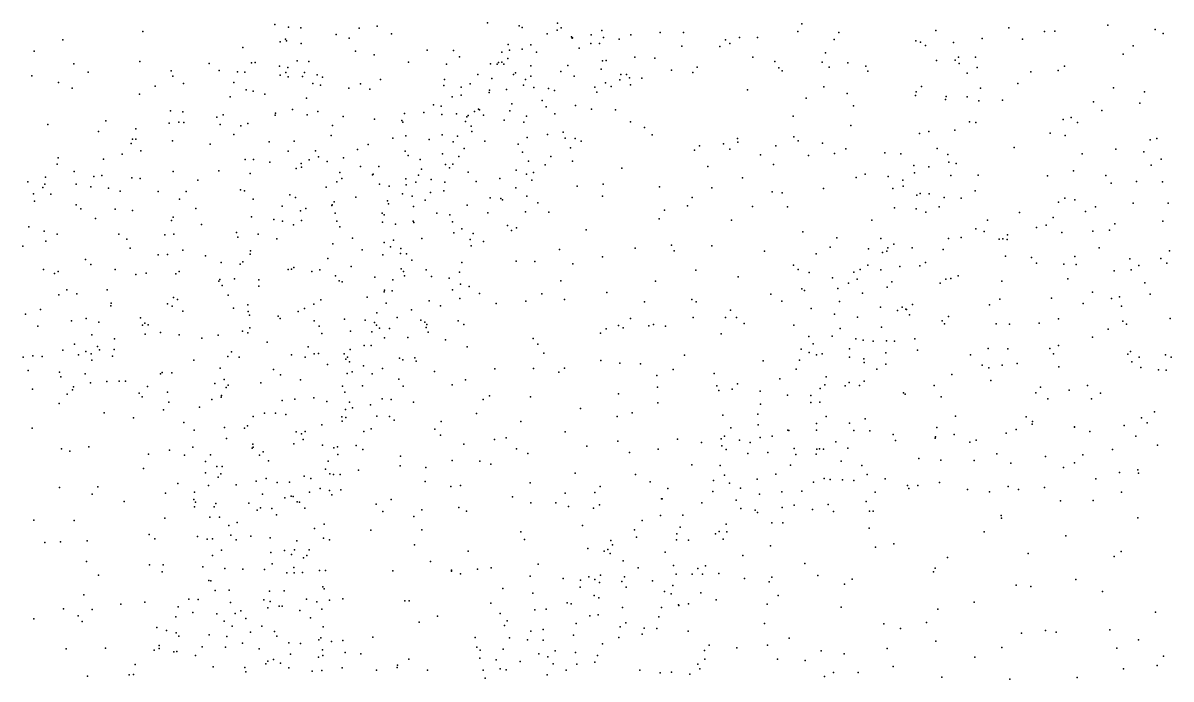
# Model space of a CAD drawing. Header units: metres. Extents: x -24.3 to 24.3, y -27.7 to 27.7.
# Drawn here: x 11.94 to 17.98, y 3.47 to 6.93 of the extents above; entities that cross this region are included whole.
import ezdxf

# ---------------------------------------------------------------- set-up
doc = ezdxf.new("R2010")
doc.units = ezdxf.units.M

msp = doc.modelspace()

# ---------------------------------------------------------------- linework, layer by layer
for p in [(13.2617, 6.9191, 17.404), (13.3328, 6.9039, 17.6864), (13.399, 6.9012, 18.1511), (13.7043, 6.8996, 1.074), (13.7991, 6.9108, -20.5217), (14.3808, 6.9269, 5.8404), (14.5471, 6.9121, 6.9154), (14.5623, 6.9024, 19.3087), (14.7472, 6.889, 14.6006), (14.7495, 6.9261, 8.6573), (14.7687, 6.9013, -14.2907), (16.0341, 6.9225, -12.4527), (17.1232, 6.9005, 0.6509), (17.6445, 6.9151, 9.0574), (17.8947, 6.893, 8.9558), (12.1453, 6.8385, 3.7107), (12.5664, 6.8828, 14.7092), (13.2893, 6.8278, 15.3376), (13.3177, 6.8419, 16.0277), (13.3233, 6.8333, 15.799), (13.585, 6.8665, 18.521), (13.6524, 6.8466, 18.7859), (13.8756, 6.8694, -10.4673), (14.6937, 6.8691, 14.304), (14.8225, 6.8538, 14.9546), (14.8269, 6.846, 13.8634), (14.827, 6.8487, 9.6368), (14.9253, 6.8649, 9.9022), (14.9815, 6.887, 13.42), (14.991, 6.8495, 10.1926), (15.0734, 6.8422, 10.5051), (15.1347, 6.8643, 12.6706), (15.2898, 6.8767, 11.4967), (15.4124, 6.8766, 19.413), (15.6325, 6.8378, -20.0933), (15.7065, 6.8509, 15.606), (15.8013, 6.8501, 1.1715), (16.014, 6.8827, 19.1972), (16.2052, 6.8395, -12.8226), (16.2292, 6.8768, 19.0712), (16.6353, 6.833, 10.3967), (16.7396, 6.8869, 10.9617), (16.9845, 6.8454, 17.2905), (17.1954, 6.8414, 11.5176), (17.3125, 6.882, 9.2555), (17.3669, 6.883, -8.6144), (17.9363, 6.8706, -9.5611), (11.9947, 6.7776, -8.1645), (13.0925, 6.7979, 15.109), (13.4001, 6.8188, 18.3572), (13.6861, 6.7787, 19.0623), (14.0622, 6.7843, -20.3889), (14.202, 6.7813, -10.9137), (14.4557, 6.7733, 8.0374), (14.4899, 6.8133, 6.634), (14.4967, 6.7844, 7.101), (14.5635, 6.7886, 8.7951), (14.6079, 6.8126, 9.2084), (14.639, 6.7734, 9.4555), (14.8631, 6.7946, 13.6305), (14.9248, 6.8193, 1.2785), (14.9696, 6.8182, 19.4571), (15.404, 6.805, 1.2617), (15.6026, 6.8031, -11.9511), (15.656, 6.819, 19.4163), (16.1595, 6.7702, -13.3719), (16.6585, 6.8262, 16.5378), (16.6854, 6.8082, 18.5554), (16.8322, 6.8247, 16.9436), (17.7776, 6.8057, -7.4292), (12.2028, 6.7124, 14.5005), (12.5511, 6.7242, -19.9695), (12.9161, 6.7138, 14.8441), (13.1383, 6.7169, -8.5019), (13.1577, 6.7185, 4.4227), (13.3786, 6.7282, 18.6316), (13.4401, 6.7246, 4.6123), (13.7849, 6.7587, 4.9291), (13.9646, 6.7212, 5.166), (14.1649, 6.71, 19.4327), (14.2339, 6.7481, 5.6326), (14.3955, 6.7126, 8.2581), (14.4321, 6.7105, 6.3786), (14.438, 6.7191, 9.0713), (14.4566, 6.7211, 6.84), (14.4656, 6.7098, 8.4705), (14.4869, 6.7397, 7.6044), (14.9857, 6.7269, -11.5716), (15.0054, 6.7288, 10.7657), (15.1565, 6.7462, 12.1027), (15.2604, 6.7423, -11.7534), (15.777, 6.7467, -13.9141), (15.8931, 6.7247, -12.2442), (16.1416, 6.7209, 1.101), (16.277, 6.7177, -19.9583), (16.7426, 6.7285, 16.7594), (16.8419, 6.731, 18.2807), (16.8584, 6.7475, 0.8315), (16.863, 6.7133, -19.9027), (16.948, 6.7471, 9.5628), (17.7261, 6.7623, -9.2032), (11.983, 6.6483, 3.6279), (12.2783, 6.6683, -19.7265), (12.7163, 6.6744, 4.1491), (12.7243, 6.6467, -7.842), (12.9692, 6.6758, -14.1628), (13.0656, 6.6691, -8.2008), (13.103, 6.6678, -20.2516), (13.2861, 6.6993, 17.5398), (13.2902, 6.6528, -14.2318), (13.3188, 6.6659, -9.0566), (13.3289, 6.6928, 16.8061), (13.4066, 6.6459, 16.2968), (13.4174, 6.6659, -20.3194), (13.4836, 6.6538, 15.4649), (14.329, 6.6564, 6.0841), (14.5171, 6.6562, 1.2589), (14.5271, 6.664, -20.2228), (14.6083, 6.7013, 9.7097), (14.6091, 6.647, 9.9556), (14.7656, 6.6716, 10.2001), (14.8037, 6.703, 19.5788), (14.8361, 6.6468, 13.4103), (14.978, 6.6829, 12.9629), (15.0813, 6.6551, -14.2327), (15.1124, 6.6549, 19.6377), (15.3482, 6.6785, 15.4757), (15.4612, 6.666, 19.5879), (15.4832, 6.6942, -14.0836), (15.9132, 6.69, 15.8169), (15.9309, 6.6754, 19.401), (16.1793, 6.6938, 16.0701), (16.3716, 6.6992, 19.0271), (16.3823, 6.6737, 16.2716), (16.9055, 6.6632, 17.1769), (16.9576, 6.6922, 17.901), (17.2392, 6.6695, 9.3428), (17.383, 6.6758, 11.5888), (17.4166, 6.6997, 9.1969), (12.1228, 6.6137, 0.6833), (12.6319, 6.5934, -14.0709), (12.7806, 6.6084, 0.7005), (13.0457, 6.6132, 18.5298), (13.3312, 6.6436, 18.9778), (13.4618, 6.6085, 15.9484), (13.5023, 6.5992, -9.7803), (13.5124, 6.641, 0.9918), (13.7127, 6.6068, -20.2927), (13.8181, 6.6298, 19.4135), (14.1502, 6.5973, 1.1834), (14.1546, 6.629, -14.3492), (14.242, 6.5891, 9.1379), (14.2893, 6.6059, 9.4153), (14.4037, 6.6353, 7.7882), (14.5706, 6.5988, -11.323), (14.5802, 6.629, 14.9773), (14.625, 6.5878, 14.0062), (14.9447, 6.5895, 12.7162), (15.0008, 6.6109, 11.393), (15.0311, 6.5931, 11.6177), (15.0773, 6.6276, 11.8854), (15.1282, 6.6383, 15.3092), (15.1326, 6.6006, 1.2976), (15.1932, 6.6367, -20.0822), (16.1513, 6.5909, -12.5648), (16.6638, 6.5916, 10.5905), (17.1713, 6.6088, 11.4809), (17.6748, 6.5858, 9.1025), (12.1957, 6.5838, -7.9588), (12.5495, 6.5514, 4.0766), (13.0265, 6.5386, 18.9182), (13.1106, 6.5749, 18.1662), (13.1481, 6.5674, 17.8971), (13.2084, 6.5515, 19.149), (13.4285, 6.531, -9.3981), (13.6515, 6.5834, 4.8692), (13.762, 6.5792, -10.4069), (14.1948, 6.5375, 5.8251), (14.2422, 6.5461, 8.5062), (14.39, 6.5617, 7.5193), (14.3907, 6.5735, 9.7911), (14.4801, 6.5768, 14.7101), (14.7008, 6.5812, 10.4596), (14.7338, 6.5711, 13.6012), (14.9561, 6.5624, 12.3947), (15.7489, 6.5756, 19.5239), (16.0568, 6.5314, -13.7369), (16.2731, 6.5558, 19.2114), (16.6324, 6.5444, 1.0157), (16.6356, 6.5638, 10.2865), (16.7945, 6.5402, 9.9452), (16.9055, 6.5387, 9.6713), (16.9756, 6.5832, 11.3342), (17.8374, 6.5648, 11.7424), (13.3545, 6.4712, 4.6287), (14.0971, 6.4963, -10.9363), (14.1364, 6.4895, 8.8127), (14.3328, 6.4736, 6.5882), (14.3379, 6.4693, 14.9599), (14.4973, 6.4648, 10.4021), (14.5087, 6.5018, -14.3648), (14.6682, 6.5181, 19.7768), (14.6895, 6.4849, 10.7003), (14.8429, 6.493, 13.0032), (14.9283, 6.474, 19.8038), (15.0538, 6.4701, 15.4351), (16.3073, 6.4911, -13.2851), (16.79, 6.5238, 18.4273), (16.9657, 6.5174, 18.0997), (17.0912, 6.52, -19.8049), (17.5693, 6.5121, -8.7821), (17.6129, 6.4658, -7.3482), (17.8142, 6.5046, 0.6499), (12.3716, 6.4126, -19.6067), (12.7126, 6.4642, 18.7685), (12.7556, 6.4053, 18.4026), (12.7774, 6.4599, -19.8942), (12.956, 6.4304, 19.32), (12.9895, 6.4439, 17.7646), (13.2627, 6.4408, 17.2457), (13.2653, 6.4519, -8.3186), (13.4316, 6.4427, 16.7362), (13.4882, 6.4606, 16.1986), (13.6206, 6.4341, 15.1261), (13.7863, 6.4207, 5.1299), (13.9295, 6.4139, 15.3126), (13.9352, 6.405, 15.0272), (13.944, 6.4509, 19.7421), (14.0449, 6.455, 9.5401), (14.1398, 6.4457, 14.6627), (14.2182, 6.4483, 8.2962), (14.2645, 6.4086, 6.277), (14.2716, 6.4324, 15.2164), (14.2784, 6.4391, 7.8399), (14.3119, 6.4606, -11.1705), (14.359, 6.4421, 10.1949), (14.4685, 6.4156, 14.0909), (14.5715, 6.4048, -20.0508), (14.5855, 6.4357, 13.8231), (14.7341, 6.4484, 11.0292), (15.133, 6.4057, 19.8336), (15.9883, 6.4355, -19.8072), (16.9163, 6.4062, 17.6946), (17.4102, 6.4192, -19.7941), (17.4516, 6.4296, 9.2039), (12.0676, 6.3916, -13.8365), (12.3341, 6.3562, 3.9562), (12.5307, 6.3691, 18.9291), (12.7056, 6.3988, 4.2222), (12.7824, 6.4036, 19.1688), (12.9732, 6.3933, 4.3974), (13.0832, 6.3859, -14.113), (13.1195, 6.397, 19.5113), (13.5642, 6.3876, 19.7041), (14.2952, 6.3842, 7.4208), (14.298, 6.3557, 14.3511), (14.779, 6.3523, 11.7963), (15.2063, 6.3768, -11.8606), (16.2918, 6.3879, -12.8369), (16.6547, 6.345, 16.831), (16.7035, 6.3559, 10.1602), (16.8397, 6.3634, 11.2181), (16.9497, 6.4029, 0.9647), (17.3413, 6.3461, 0.8346), (17.4859, 6.4036, -8.3811), (12.5047, 6.2916, 19.2562), (12.5119, 6.3145, 0.712), (12.5302, 6.3151, 4.1137), (12.723, 6.3062, 18.0067), (12.9208, 6.2887, 19.6252), (13.0457, 6.3392, 17.5645), (13.2319, 6.3019, -7.9777), (13.3638, 6.3055, 19.763), (13.5583, 6.3354, 4.9014), (13.7517, 6.2872, 19.894), (13.8821, 6.3198, 9.2258), (13.9509, 6.333, 9.6941), (14.0732, 6.3141, 5.7675), (14.142, 6.3388, 15.4245), (14.1996, 6.3011, 10.2576), (14.2218, 6.3311, -14.3363), (14.3658, 6.305, 10.583), (14.5421, 6.2891, 1.2716), (14.5901, 6.3244, 13.5717), (14.6958, 6.3391, 13.2405), (14.7895, 6.3205, 12.0234), (14.8417, 6.3196, 15.4823), (14.8727, 6.3052, -19.9347), (15.2477, 6.3381, 15.6117), (15.6227, 6.2912, -19.7964), (15.6955, 6.3194, 1.2743), (15.6974, 6.2992, 19.6533), (15.9924, 6.3268, 19.4642), (16.016, 6.3061, 1.2225), (16.1435, 6.2934, -12.5325), (17.4201, 6.335, -7.769), (17.8674, 6.3115, 9.0543), (17.9033, 6.3184, -6.6928), (12.458, 6.2367, 18.4398), (12.5562, 6.254, -7.7935), (13.3324, 6.2526, 16.9518), (13.4745, 6.2542, -14.1628), (13.6965, 6.2608, 16.0875), (13.9468, 6.2513, 5.4505), (13.9628, 6.2288, 9.9908), (14.1434, 6.238, 6.139), (14.2292, 6.224, 6.8325), (14.2583, 6.2654, 7.0731), (14.5648, 6.246, 11.0663), (14.7145, 6.2234, 12.5295), (14.8167, 6.2689, 19.9052), (15.4692, 6.2565, 15.7556), (15.4957, 6.2795, -12.0717), (15.6556, 6.262, 15.8691), (15.8168, 6.232, -12.2572), (15.8975, 6.281, 16.011), (16.0692, 6.23, -14.0158), (16.2067, 6.2405, 19.3095), (16.2668, 6.2643, -13.7687), (16.4722, 6.2431, -13.2485), (16.5564, 6.2375, 18.933), (16.7476, 6.2655, 17.0993), (16.8036, 6.2351, 9.8955), (17.1512, 6.2707, 9.4657), (17.5099, 6.2384, 11.6561), (17.6872, 6.2619, -6.8978), (17.8351, 6.248, 11.7437), (12.1156, 6.1835, 19.0131), (12.1204, 6.2174, -19.3649), (12.3598, 6.2107, 14.6411), (13.1058, 6.2091, 19.8083), (13.1493, 6.2083, 17.2971), (13.2351, 6.1944, -19.8931), (13.4001, 6.1867, -9.0611), (13.4024, 6.1687, 4.809), (13.4418, 6.2073, -9.8347), (13.4918, 6.2224, 16.7278), (13.5367, 6.1979, 14.789), (13.6222, 6.2167, -10.3673), (13.7129, 6.1719, 9.1737), (13.8093, 6.1719, -10.7792), (14.0257, 6.2086, 15.701), (14.1598, 6.1812, 19.9464), (14.1813, 6.1647, 7.2752), (14.1983, 6.1841, 6.5355), (14.5958, 6.1999, 11.491), (14.6848, 6.1798, -11.585), (14.8272, 6.199, -14.3767), (15.0872, 6.163, 19.9171), (15.5401, 6.1708, 19.7705), (15.8848, 6.1823, -19.6831), (16.6241, 6.1761, 10.8214), (16.7034, 6.1697, 11.0784), (16.8085, 6.1936, 18.2861), (16.8475, 6.1877, 17.8115), (17.873, 6.1786, 0.7633), (17.9248, 6.2097, -8.9681), (12.055, 6.1152, 20.1709), (12.2056, 6.1457, 18.6674), (12.3097, 6.1192, 19.7272), (12.3517, 6.1239, 18.2553), (12.5087, 6.1123, 19.8354), (12.5524, 6.1076, 17.7362), (12.7268, 6.1453, -13.9705), (12.9661, 6.1485, 14.7486), (13.131, 6.1348, 0.8262), (13.3736, 6.1616, -8.3951), (13.6033, 6.1393, 16.5125), (13.6138, 6.1078, 9.4055), (13.7755, 6.1272, 14.681), (13.7793, 6.1314, 8.7303), (13.9504, 6.1064, 19.9867), (14.0175, 6.1261, 10.4284), (14.0334, 6.157, 8.0826), (14.0837, 6.1034, -19.9161), (14.2793, 6.142, 1.1881), (14.4455, 6.1089, 13.6117), (14.531, 6.1525, 15.5744), (14.5851, 6.1303, 11.7877), (14.623, 6.139, 19.9671), (15.7216, 6.1126, -14.2156), (16.3209, 6.1143, 16.4907), (16.3676, 6.131, 19.1975), (16.4894, 6.1189, 1.1336), (16.6277, 6.1373, -19.5862), (16.819, 6.1239, 1.0666), (16.9633, 6.1258, 11.4369), (17.3271, 6.1216, -19.5827), (17.4648, 6.1492, -7.1658), (17.6348, 6.1235, -8.3952), (11.9608, 6.0901, 19.3647), (12.0412, 6.0603, -13.7035), (12.0503, 6.0785, 3.7998), (12.2156, 6.0786, -8.0716), (12.2937, 6.0637, 0.8075), (12.3865, 6.0577, 20.0796), (12.4471, 6.0418, -19.4392), (12.8559, 6.0993, 19.8723), (13.0807, 6.0484, 19.9975), (13.1024, 6.0429, 17.1228), (13.5312, 6.0631, 20.0121), (13.5881, 6.0903, 9.6312), (13.8122, 6.0781, 16.2638), (13.8623, 6.0671, 8.3364), (13.9518, 6.0752, 14.4898), (14.0025, 6.0896, 5.8935), (14.1512, 6.0432, 6.9418), (14.1564, 6.0882, 15.8576), (14.3205, 6.0922, 10.9243), (14.5303, 6.0592, 13.124), (14.6136, 6.0988, 12.6808), (14.8519, 6.068, 20.0071), (14.9891, 6.0776, 15.6844), (15.2853, 6.0643, -14.3355), (15.5619, 6.0589, 15.9037), (16.1482, 6.0556, -19.5329), (16.5129, 6.0559, -12.9283), (16.5663, 6.0995, 16.8402), (16.5686, 6.0671, 10.1324), (16.9468, 6.0441, -19.4678), (17.663, 6.0839, -6.5079), (17.7953, 6.0921, 9.0766), (17.9331, 6.0904, -5.9325), (11.9922, 6.0279, 18.706), (11.9974, 5.9893, 14.6283), (12.0831, 6.0263, 18.4944), (12.648, 6.0402, 4.2613), (12.7599, 5.9992, 17.366), (12.7949, 6.0394, -19.6112), (13.1465, 6.0002, -14.0218), (13.3403, 6.022, -8.7033), (13.3705, 6.0081, 14.6868), (13.5743, 5.9858, 9.9108), (13.6877, 6.0105, 0.9976), (13.8538, 5.9913, 5.5421), (13.9324, 6.0281, -11.0098), (13.9847, 6.0146, 7.8617), (14.0524, 5.9946, 14.2651), (14.081, 6.0344, 7.4288), (14.3944, 6.0057, 11.2941), (14.4505, 6.0024, 13.3693), (14.4597, 5.9961, -11.492), (14.5883, 6.0161, 12.0995), (14.9859, 6.015, -11.8589), (15.4567, 6.0085, -19.6397), (15.8785, 6.0383, 1.2792), (15.9316, 6.0334, 16.1455), (16.6393, 6.021, 18.6026), (16.6574, 6.0295, 17.061), (16.7048, 6.0277, -13.1706), (16.7833, 6.0091, 17.6632), (16.8733, 6.0054, 9.5771), (17.385, 5.9836, -6.9094), (17.4185, 6.0042, 0.9535), (17.4712, 5.9963, -7.6218), (12.2152, 5.9705, 17.9365), (12.2404, 5.9489, 3.9716), (12.4216, 5.946, 4.1096), (12.5117, 5.9396, 14.754), (12.8463, 5.9511, 4.4307), (13.2997, 5.9625, -9.7108), (13.3958, 5.9375, 4.937), (13.4252, 5.9495, 16.9347), (13.5618, 5.9663, 8.9766), (13.5631, 5.9688, 16.7228), (13.5796, 5.9261, 5.1684), (13.8266, 5.9256, -14.1524), (13.859, 5.9748, 10.4914), (13.9916, 5.961, 6.0734), (14.1144, 5.9257, -11.2961), (14.2734, 5.9675, 13.8132), (14.3828, 5.9282, 11.5803), (14.5804, 5.9335, 20.0724), (14.645, 5.981, -19.7713), (14.7037, 5.9304, 15.8531), (15.3119, 5.9417, 15.8925), (15.4331, 5.9636, 19.8804), (15.7751, 5.9602, 19.6515), (15.9586, 5.9584, 19.5068), (16.5226, 5.9531, -14.0101), (16.6356, 5.9477, 9.9224), (16.6874, 5.931, 11.1128), (16.7578, 5.9585, 17.403), (17.1805, 5.9291, 9.3059), (17.5279, 5.9338, 9.1454), (17.5795, 5.9598, -6.1927), (17.778, 5.9792, -5.6176), (17.9624, 5.9776, -5.312), (12.3182, 5.897, 17.669), (12.7179, 5.8875, 20.215), (12.7262, 5.9046, -7.9309), (12.875, 5.8665, 14.7353), (13.1386, 5.9062, -8.2185), (13.256, 5.8925, -9.1833), (13.3019, 5.8837, -19.6851), (13.3598, 5.8643, 9.8091), (13.4024, 5.8863, -10.4114), (13.5882, 5.8829, 8.7123), (13.8278, 5.8791, 14.3922), (13.8369, 5.9177, 8.0585), (13.8971, 5.8684, 10.7141), (13.9897, 5.8837, 16.2236), (13.9936, 5.8774, 20.104), (14.1828, 5.9165, 11.0636), (14.1962, 5.8808, 16.1058), (14.4854, 5.8611, 12.3584), (15.2832, 5.8965, 1.2922), (15.6654, 5.8889, 16.0459), (16.4029, 5.8887, 10.3054), (17.0122, 5.8887, 11.4946), (17.3206, 5.8618, 11.5965), (17.358, 5.9022, -7.3351), (17.682, 5.8688, -5.3414), (17.9341, 5.8837, -5.0125), (11.9662, 5.8531, 18.1062), (12.0472, 5.831, -8.362), (12.1154, 5.8156, 20.7263), (12.4408, 5.8147, 20.4065), (12.6827, 5.811, 4.3292), (12.7305, 5.8147, 0.7747), (13.0594, 5.8242, 0.7669), (13.1731, 5.8146, 4.7371), (13.6029, 5.8541, -10.8382), (14.2025, 5.8228, 11.2697), (14.2462, 5.843, -14.2348), (14.3059, 5.8187, 20.1293), (14.5068, 5.8354, 15.9742), (14.5339, 5.8486, 1.201), (14.899, 5.8385, -19.5981), (16.0401, 5.8281, -19.3376), (16.9501, 5.8431, -13.0944), (16.9937, 5.8301, 1.0932), (17.1174, 5.811, -6.7494), (17.2699, 5.8506, -5.9416), (17.4034, 5.8242, -5.4878), (17.5652, 5.8305, 11.6774), (17.6544, 5.837, -8.0829), (11.9359, 5.7517, 3.7383), (12.0565, 5.7778, 14.7286), (12.4818, 5.7886, 17.3354), (12.4998, 5.7409, -19.2815), (13.0661, 5.7987, 16.9545), (13.2722, 5.7913, 9.5378), (13.5658, 5.7637, 14.4687), (13.6694, 5.7935, 10.4126), (13.8374, 5.7718, -11.1376), (13.87, 5.7484, 16.4398), (13.8858, 5.7832, 6.0017), (13.9238, 5.74, 7.5977), (14.0349, 5.792, 14.0532), (14.2896, 5.7876, 13.4663), (14.2948, 5.7536, 11.6988), (14.3595, 5.7759, 12.9402), (15.1583, 5.7413, 15.9655), (15.3494, 5.7579, -14.4697), (15.5605, 5.753, 1.2923), (16.1841, 5.7463, 16.5428), (16.2192, 5.7965, 19.2646), (16.4497, 5.7927, 10.5982), (16.4864, 5.7431, -5.8517), (16.5187, 5.7627, 11.0197), (16.6161, 5.7437, 9.7359), (16.8058, 5.7927, -5.8446), (16.8733, 5.7971, -19.2057), (17.0733, 5.7891, -6.4156), (17.0923, 5.7905, -5.512), (17.1149, 5.7867, -13.5528), (17.5997, 5.7438, -13.3048), (12.2654, 5.6821, 17.3309), (12.6471, 5.7057, -13.7154), (12.6964, 5.7084, 20.3706), (12.7774, 5.7303, 17.0225), (12.8959, 5.701, 4.5033), (13.1321, 5.7091, -8.8049), (13.1339, 5.7276, -9.6353), (13.5401, 5.6874, 5.2489), (13.7203, 5.7321, 8.0979), (13.8298, 5.7071, 14.2147), (13.9233, 5.7138, 7.3675), (13.9539, 5.7117, 6.3633), (13.9826, 5.6792, 1.0344), (14.7592, 5.7339, -14.3459), (14.9849, 5.6959, -11.9484), (15.3631, 5.7268, 19.8802), (15.8376, 5.7255, -14.457), (16.1098, 5.7117, 1.2468), (16.3863, 5.7374, 19.0468), (16.4592, 5.7185, 1.2198), (16.4824, 5.7251, -14.321), (16.7788, 5.7354, -6.2848), (17.1072, 5.6993, 11.5466), (17.243, 5.6926, -13.9866), (17.4719, 5.6973, -13.0332), (17.7605, 5.6851, -13.737), (17.9231, 5.6864, -12.8703), (17.9698, 5.7278, -19.2458), (12.0435, 5.6299, 17.515), (12.1203, 5.6193, -19.1349), (12.2925, 5.656, 4.031), (12.4214, 5.6292, 0.8283), (12.9793, 5.6665, -19.4331), (13.0788, 5.6571, -9.9913), (13.0927, 5.6695, -13.8329), (13.3319, 5.6296, 14.6093), (13.3498, 5.6311, 10.1186), (13.3608, 5.639, 16.8223), (13.4981, 5.6272, 10.3323), (13.6634, 5.6448, 20.2105), (13.9263, 5.6333, 11.0061), (13.9387, 5.6196, 6.6168), (14.0569, 5.6275, 13.7441), (14.2454, 5.6653, -11.5382), (14.5313, 5.674, 20.1418), (14.6289, 5.6706, 16.0973), (14.8297, 5.6584, 20.0598), (15.4768, 5.6254, -19.2586), (15.9902, 5.6523, 16.4186), (16.0149, 5.6286, -12.4282), (16.3425, 5.6299, -5.3187), (16.382, 5.6515, -12.5458), (16.4511, 5.627, 18.8472), (16.551, 5.6456, 18.5861), (16.6549, 5.6494, 11.2711), (16.6846, 5.6659, 17.8753), (17.2704, 5.6629, -19.0674), (17.4134, 5.6581, 1.0452), (17.4792, 5.655, -4.7376), (17.6775, 5.623, -18.9789), (17.7683, 5.6278, 11.7458), (17.8088, 5.6502, -14.1866), (17.9562, 5.6632, -4.584), (12.1027, 5.6075, 3.873), (12.5292, 5.6031, 17.0361), (12.5843, 5.6107, 4.2632), (12.74, 5.6073, 14.8046), (12.7571, 5.6185, -8.5201), (12.9673, 5.5686, 14.7293), (12.9715, 5.5763, -9.09), (13.049, 5.5803, 20.2898), (13.1777, 5.5751, 9.489), (13.4557, 5.6181, 8.6251), (13.5798, 5.5959, -19.5221), (13.5995, 5.5696, 10.5361), (13.6163, 5.565, 14.2587), (13.7883, 5.5885, 10.8228), (13.8829, 5.5747, 7.1326), (13.9432, 5.5956, 13.9407), (14.0854, 5.5919, 16.4498), (14.1786, 5.5834, 13.327), (14.2328, 5.615, 13.0702), (14.7666, 5.5694, 1.1755), (15.2641, 5.5676, -12.1321), (15.6993, 5.591, -6.1245), (16.0741, 5.613, -19.1051), (16.1966, 5.585, -14.5684), (16.3088, 5.6153, -6.2876), (16.3261, 5.5777, 10.7394), (16.5083, 5.5643, 17.1225), (16.7928, 5.5783, 1.1707), (16.819, 5.5812, -14.4134), (16.8581, 5.5953, -12.6986), (17.0873, 5.5687, 9.257), (17.4347, 5.5796, -14.2824), (17.8393, 5.5594, 0.973), (12.1667, 5.522, 14.8999), (12.2197, 5.5018, 17.0809), (12.3788, 5.5216, -13.4802), (12.9844, 5.5458, -10.4126), (13.1779, 5.5407, 9.8348), (13.8372, 5.5116, 6.2814), (13.8377, 5.5212, 7.6037), (13.8795, 5.5171, -19.4777), (14.197, 5.523, 11.8946), (14.238, 5.5527, 12.6923), (14.2841, 5.5402, -19.4567), (14.339, 5.5037, 20.1801), (14.6672, 5.5012, 20.13), (15.0083, 5.5074, 16.1758), (15.8709, 5.5, 19.5408), (16.0342, 5.5272, -5.4093), (16.0492, 5.5179, 19.3472), (16.2248, 5.5286, 16.7111), (16.2804, 5.5565, 10.1635), (16.354, 5.5043, 16.8978), (16.484, 5.5355, 11.1643), (16.7622, 5.558, 9.4392), (17.565, 5.5104, 9.0835), (17.8675, 5.4995, 9.0155), (12.1246, 5.4962, 0.9642), (12.3986, 5.4386, -8.7783), (12.3992, 5.4523, 16.8553), (12.6957, 5.449, -13.536), (12.728, 5.4821, 16.8354), (12.7492, 5.4721, 4.401), (13.0155, 5.4936, -10.7293), (13.1188, 5.4433, 0.6889), (13.466, 5.4461, -11.2621), (13.5037, 5.47, 8.3614), (13.7473, 5.4842, 5.9467), (13.8468, 5.4518, 6.9353), (14.073, 5.4648, 11.4079), (14.2342, 5.4763, 12.2614), (14.426, 5.4502, 16.3679), (14.5821, 5.4624, -11.8399), (14.7856, 5.4716, 16.2441), (15.2063, 5.4589, 19.905), (15.455, 5.4706, 1.2382), (15.4788, 5.4597, -14.6404), (15.9291, 5.4633, -6.4318), (16.2322, 5.4605, 10.4941), (16.6171, 5.4454, -12.5394), (17.0221, 5.4439, 11.6527), (17.0761, 5.4738, -4.6786), (17.3485, 5.4789, 9.1273), (17.5145, 5.4497, -14.6012), (17.6635, 5.4759, -12.5966), (17.7058, 5.4861, -7.6944), (11.9498, 5.3935, -8.8424), (12.0275, 5.4187, 21.1375), (12.7209, 5.4363, -9.8422), (12.7767, 5.4106, 20.4623), (13.0443, 5.4255, 16.7715), (13.1202, 5.4077, 9.3322), (13.1276, 5.3885, 14.6249), (13.2784, 5.3836, 16.7249), (13.3843, 5.4089, -19.3325), (13.4176, 5.4236, 20.3115), (13.7978, 5.401, 20.2681), (13.9801, 5.4174, 13.59), (14.1329, 5.4375, 12.8985), (15.6585, 5.4155, -18.9325), (16.0838, 5.4247, -18.8526), (16.2072, 5.3938, 10.8094), (16.3282, 5.3791, -5.0187), (16.4488, 5.4306, 18.7324), (16.538, 5.4139, 17.3462), (16.5634, 5.431, 18.4201), (16.5815, 5.4205, 11.4261), (16.5855, 5.4185, 17.7831), (16.6014, 5.3901, 18.171), (16.8058, 5.3815, -18.5844), (17.7165, 5.4358, -18.5966), (12.015, 5.3307, 3.7441), (12.1915, 5.3599, 16.883), (12.2678, 5.3706, 15.0201), (12.3355, 5.3523, 4.0522), (12.5549, 5.3749, 14.912), (12.5645, 5.3369, -9.198), (12.5778, 5.3473, -9.5549), (12.5956, 5.3375, -10.5222), (13.1303, 5.3227, -13.5772), (13.2901, 5.3705, 10.3078), (13.4675, 5.3585, 10.5711), (13.4945, 5.3304, 5.3006), (13.6272, 5.3675, 7.9601), (13.7364, 5.3634, 13.9563), (13.7859, 5.3497, 16.7288), (13.796, 5.3357, 7.1839), (13.8128, 5.3205, 6.5932), (13.8646, 5.3196, 0.8608), (13.9059, 5.3763, 11.1978), (14.0293, 5.3621, 13.2562), (14.0511, 5.3515, -14.0379), (14.0573, 5.3238, 20.2325), (14.0612, 5.3405, 11.6701), (14.226, 5.3593, 0.9781), (14.2553, 5.34, -11.7324), (15.0056, 5.3175, 1.1452), (15.0698, 5.3346, -12.088), (15.0943, 5.3217, 16.3274), (15.1337, 5.3715, -5.9828), (15.2303, 5.3329, -19.0142), (15.2541, 5.339, -6.3084), (15.3178, 5.3318, 16.2904), (15.462, 5.3759, -5.6996), (15.6331, 5.3758, 19.7186), (15.69, 5.3763, -5.4869), (15.7305, 5.3451, 1.1976), (15.9918, 5.3368, 16.6286), (16.2368, 5.3195, 9.9893), (16.4537, 5.3256, -14.8019), (16.7732, 5.3593, -14.716), (16.7863, 5.3429, 9.3558), (17.0569, 5.3436, 9.2232), (17.1283, 5.3407, -14.8053), (17.2828, 5.3465, -4.3975), (17.3859, 5.3696, -18.4681), (17.7236, 5.3568, -18.299), (17.7435, 5.3423, -4.3255), (17.9735, 5.3722, -15.2101), (12.2991, 5.2859, -9.0458), (12.418, 5.2652, 20.6862), (12.5784, 5.289, 4.2724), (12.6594, 5.2975, -10.8459), (12.7574, 5.2856, 14.8059), (12.8771, 5.2687, 16.545), (12.9634, 5.2839, -19.1498), (13.0913, 5.3039, 9.8632), (13.1197, 5.2963, -11.232), (13.5094, 5.2917, 14.1988), (13.6599, 5.3053, 5.8046), (13.7719, 5.3016, 7.4966), (13.8386, 5.2703, 13.6721), (13.9615, 5.2709, -19.2529), (14.0682, 5.2991, 12.6615), (14.1603, 5.2588, 16.6566), (14.6207, 5.2654, 20.1495), (14.9747, 5.2936, -14.5096), (15.6098, 5.2913, 16.432), (16.0717, 5.2774, -14.7922), (16.1942, 5.2782, 16.8274), (16.3184, 5.2645, 18.9297), (16.3578, 5.257, 9.6307), (16.6291, 5.2647, 1.1437), (17.5646, 5.2727, -15.113), (17.6473, 5.3144, 11.8282), (12.1451, 5.2049, -12.9288), (12.2076, 5.2363, 16.6767), (12.266, 5.1981, 20.8724), (12.3279, 5.2234, -10.1934), (12.3387, 5.2056, -9.4476), (12.4161, 5.2084, 0.8252), (13.2215, 5.2471, 8.796), (13.4373, 5.2219, -13.6316), (13.658, 5.2083, -11.5814), (13.7311, 5.2284, -13.7861), (13.7685, 5.2288, 6.3411), (14.273, 5.223, 20.2048), (14.6459, 5.236, 1.025), (16.0311, 5.2097, -18.5205), (16.0946, 5.2373, 10.6077), (16.2858, 5.2123, 17.0315), (16.4098, 5.2525, 17.2665), (16.4809, 5.2531, -6.7684), (16.5229, 5.2513, 17.9798), (16.6442, 5.205, 11.6298), (17.016, 5.2142, -12.4974), (17.1187, 5.2121, -7.0353), (17.3393, 5.2135, -18.1078), (17.3845, 5.2287, 11.8206), (17.764, 5.1984, -17.8677), (11.9368, 5.1676, -10.7212), (11.9876, 5.1757, -9.2196), (12.037, 5.171, 15.1993), (12.2288, 5.1801, -10.6008), (12.295, 5.1847, -9.7497), (12.2981, 5.152, 16.4705), (12.4066, 5.1725, 15.0828), (12.8354, 5.1522, 4.5346), (13.0143, 5.1715, 9.5805), (13.0342, 5.1953, 9.2526), (13.0729, 5.1678, 16.5236), (13.3488, 5.1796, 5.1416), (13.4205, 5.1683, 20.3542), (13.4682, 5.1858, 8.1641), (13.4916, 5.1878, 0.671), (13.6256, 5.1852, 7.7822), (13.6345, 5.1572, 10.9787), (13.643, 5.1684, 13.9162), (13.6545, 5.143, 16.718), (13.9177, 5.163, 16.7459), (13.9354, 5.1535, 12.9222), (13.9986, 5.1644, -11.7712), (14.006, 5.147, 12.3217), (14.6775, 5.1889, -14.378), (14.9767, 5.15, 20.0105), (15.0777, 5.1359, 16.4942), (15.4174, 5.1787, 1.1062), (15.8318, 5.1488, 16.6425), (16.0219, 5.1522, 10.1774), (16.074, 5.1921, 19.1859), (16.1122, 5.1799, -6.6714), (16.1415, 5.1859, 11.0492), (16.285, 5.1687, -18.3681), (16.3614, 5.1596, -4.8089), (16.3629, 5.1404, -12.4504), (16.4766, 5.1904, 17.7374), (16.9222, 5.1805, -18.1707), (17.3596, 5.1853, 9.0876), (17.7507, 5.1834, -7.4131), (17.7721, 5.1432, 1.0093), (17.8101, 5.167, 11.805), (17.9484, 5.1806, -17.4533), (17.9776, 5.1683, -12.2634), (11.9629, 5.0985, -9.6845), (12.129, 5.0896, 3.8127), (12.2641, 5.0797, -11.665), (12.6596, 5.0805, 16.3199), (12.6678, 5.0877, -13.0803), (12.7186, 5.0861, 14.9952), (12.9733, 5.1099, 4.7012), (13.2551, 5.1033, -19.0826), (13.5382, 5.1293, 5.6191), (13.6415, 5.0822, 5.9985), (13.6687, 5.0904, 7.5836), (13.7272, 5.1221, 6.9903), (13.7736, 5.0795, 13.3904), (13.8271, 5.1081, 11.29), (14.1013, 5.0928, 0.762), (14.4186, 5.1068, 0.8599), (14.6229, 5.1086, -12.0013), (14.7559, 5.0888, 16.5888), (14.7853, 5.1093, -18.914), (15.1852, 5.1324, 19.9212), (15.358, 5.1037, -18.6488), (15.5742, 5.0823, -14.8692), (16.0046, 5.1052, 16.8076), (16.4289, 5.1048, 11.5839), (16.4772, 5.1314, 18.2666), (16.8239, 5.0769, 9.2798), (16.9844, 5.1264, 11.7984), (17.0192, 5.1114, -15.1996), (17.0894, 5.126, 9.1602), (17.1678, 5.1343, 1.0919), (17.3865, 5.1178, -15.3689), (17.8187, 5.1137, 8.9906), (17.9108, 5.1013, -16.8928), (17.9516, 5.0996, -16.5617), (12.136, 5.0651, -12.2486), (12.2914, 5.0335, -18.8799), (12.377, 5.0393, 20.7175), (12.4427, 5.0416, 16.1284), (12.4758, 5.0417, -11.894), (12.9462, 5.03, -11.8363), (12.9952, 5.0499, -13.1868), (13.0153, 5.0197, 9.9301), (13.1872, 5.0326, 4.9763), (13.2919, 5.0743, 16.5676), (13.3961, 5.0489, 14.1433), (13.6172, 5.0154, -11.8954), (13.7222, 5.0174, -19.0444), (13.9141, 5.0526, 20.2796), (13.9374, 5.0155, 12.1026), (14.1937, 5.0227, -13.9905), (14.265, 5.0483, -11.9297), (15.2716, 5.0711, -5.8179), (15.5882, 5.0161, -12.2964), (15.6968, 5.0271, -6.5572), (15.9187, 5.0538, 19.3092), (16.1555, 5.0228, 11.2755), (16.162, 5.0644, -15.0666), (16.2627, 5.0174, 9.55), (16.2834, 5.0346, 18.7194), (16.3388, 5.0183, 17.4194), (16.3624, 5.0413, 18.4939), (16.7318, 5.0184, -4.5476), (17.0287, 5.0443, -17.8031), (17.5372, 5.0188, -15.7528), (11.9869, 4.9999, 16.4904), (12.1683, 4.973, 20.8636), (12.1963, 4.9951, 16.1255), (12.201, 5.012, 15.3112), (12.5478, 4.9787, -12.6005), (12.5637, 4.9593, 0.7003), (12.5915, 5.0128, 20.6272), (12.6968, 4.9837, -18.9024), (12.9795, 4.9577, 20.4719), (12.9805, 4.9658, 16.3327), (13.0053, 5.0081, 0.5451), (13.4662, 4.9542, 20.373), (13.6293, 4.9828, 13.6652), (14.3905, 4.9638, -18.8833), (14.6065, 4.9598, 16.7587), (15.0705, 4.9752, 0.9061), (15.2743, 5.0108, -12.2331), (15.5978, 4.992, 16.6535), (15.6682, 4.9992, -18.3306), (15.8149, 4.9894, -15.041), (15.9595, 4.9678, 1.0425), (16.0827, 4.9658, 9.7974), (16.1304, 5.0029, 17.0532), (16.5696, 4.9804, -17.9156), (16.5783, 4.9725, 9.3777), (16.7684, 4.9598, -6.7214), (17.2657, 4.9794, -15.6263), (17.2913, 5.0093, -17.4793), (17.4409, 4.9934, -17.2213), (17.6061, 4.9776, -16.8563), (12.1271, 4.9233, 15.768), (12.7031, 4.931, 16.094), (12.8651, 4.9043, -12.4571), (12.9299, 4.9459, 9.3389), (13.2997, 4.9404, 10.479), (13.3658, 4.9467, 5.3476), (13.5345, 4.9349, 5.8055), (13.6551, 4.9314, 7.0905), (13.6701, 4.9009, 13.241), (13.765, 4.9175, 12.9115), (13.8257, 4.9492, 12.6826), (13.8735, 4.9445, 11.7333), (13.9912, 4.9318, 16.8193), (14.3581, 4.9451, 16.8699), (14.8702, 4.8971, -18.5873), (15.2762, 4.928, -18.4129), (15.8178, 4.9197, 10.1324), (16.0826, 4.9295, -12.3973), (16.1295, 4.9303, -18.0488), (17.3288, 4.948, -6.858), (17.5595, 4.9488, -16.1977), (12.3641, 4.8747, 15.5683), (12.5174, 4.8483, 4.1574), (12.6761, 4.89, 4.3326), (13.1481, 4.8548, 8.5738), (13.2065, 4.8735, 14.2445), (13.265, 4.8729, 5.1554), (13.3186, 4.8655, -12.1373), (13.6131, 4.8544, -13.3043), (13.6331, 4.8916, 6.1939), (13.6347, 4.8497, 6.8364), (13.7988, 4.857, 20.3252), (13.8641, 4.8547, -13.5573), (13.8899, 4.8354, -18.86), (14.3229, 4.8716, 20.2224), (15.0621, 4.8563, 16.7437), (15.1419, 4.8749, -14.8215), (15.6198, 4.8631, 0.9153), (15.8036, 4.8683, 10.7605), (16.1622, 4.8561, 17.2899), (16.3683, 4.8436, 11.7053), (16.8436, 4.8565, 1.0196), (17.2149, 4.8534, -17.0625), (17.8228, 4.848, 1.0162), (17.8905, 4.8803, -6.9676), (11.9835, 4.7945, 20.95), (12.7818, 4.8233, 20.5412), (12.8365, 4.7835, 14.8845), (12.9958, 4.7978, 14.6153), (13.101, 4.7937, 4.9305), (13.1181, 4.8058, 10.2463), (13.3728, 4.7757, -12.5201), (13.4202, 4.7766, -12.8963), (13.5089, 4.8123, 16.6223), (13.6164, 4.8312, 7.461), (13.7292, 4.776, 12.5079), (13.768, 4.7905, 12.0138), (14.1036, 4.7889, 0.5272), (14.1363, 4.8298, -12.0887), (14.5568, 4.8286, 20.1628), (14.7896, 4.7756, 16.8602), (15.6612, 4.7958, 10.4017), (15.8053, 4.8112, 16.8798), (15.9605, 4.7834, 19.1302), (15.9654, 4.7812, -6.5543), (16.1111, 4.7835, -5.0675), (16.1122, 4.8195, 11.5014), (16.2847, 4.8208, 18.416), (16.3088, 4.782, 18.0327), (16.3927, 4.7803, -4.7758), (16.7443, 4.7972, 9.2501), (17.1632, 4.7868, -16.3268), (17.2472, 4.816, -12.2935), (17.2481, 4.8297, -16.76), (17.4697, 4.8008, -4.2135), (17.4698, 4.8001, 9.0926), (17.5502, 4.7766, -12.2214), (17.7305, 4.8083, 11.8774), (17.8512, 4.8222, 9.0509), (13.0068, 4.739, 10.0585), (13.4013, 4.7647, 7.9704), (13.4101, 4.7347, 13.7619), (14.134, 4.7579, 20.2441), (14.417, 4.7341, -14.1298), (14.478, 4.7433, -12.1681), (15.0662, 4.7257, 19.8849), (15.3799, 4.7366, 16.879), (15.5073, 4.7189, -12.2935), (15.6103, 4.7378, 19.527), (15.6281, 4.7526, -6.3305), (15.7062, 4.7303, 11.0156), (15.7634, 4.7192, -15.2857), (15.8151, 4.7456, 19.3034), (15.8784, 4.7522, 11.2892), (16.2133, 4.7226, -17.6399), (16.5145, 4.7614, 0.9824), (16.527, 4.7301, -17.4592), (16.7355, 4.7409, -12.3237), (16.7387, 4.749, -15.758), (16.8368, 4.7607, 11.9504), (16.9186, 4.7197, -17.0098), (16.9527, 4.7318, 9.1276), (17.1099, 4.7681, -6.6237), (17.7927, 4.7519, -6.579), (12.1385, 4.6861, 20.8048), (12.182, 4.6738, -18.6833), (12.282, 4.6956, 3.8945), (12.5958, 4.6568, 0.5739), (12.7062, 4.6777, 4.3999), (12.829, 4.6938, 9.5439), (12.9225, 4.6533, 20.4899), (13.1424, 4.6888, 0.3148), (13.1464, 4.7093, 16.1515), (13.148, 4.6934, 20.4477), (13.1809, 4.6523, 5.1556), (13.2001, 4.6691, 14.0739), (13.3614, 4.7116, 16.4394), (13.5127, 4.7049, 13.2539), (13.5724, 4.6915, 11.245), (13.5918, 4.6955, 6.4847), (13.5931, 4.656, 7.3073), (13.6902, 4.7022, -12.4153), (13.724, 4.6819, 11.8052), (14.2552, 4.7092, -18.6623), (14.533, 4.686, -18.492), (14.5935, 4.6606, 17.0454), (14.9032, 4.6991, -14.6615), (15.1275, 4.6667, 16.9062), (15.2789, 4.6842, -18.0758), (15.6145, 4.702, 10.7), (15.6363, 4.6822, 10.0171), (15.7499, 4.6608, -17.753), (15.8565, 4.6661, 17.1498), (15.9952, 4.6879, -5.3685), (16.003, 4.6558, 18.9133), (16.1107, 4.6569, 17.4964), (16.1132, 4.6833, 9.5115), (16.1277, 4.6854, 11.7138), (16.1493, 4.6831, 18.5974), (16.2766, 4.6884, -15.5756), (17.0609, 4.6594, -4.4153), (17.5128, 4.6535, 11.966), (17.67, 4.6817, -6.2297), (17.9066, 4.7042, -4.7294), (12.7853, 4.6521, 15.1666), (12.8968, 4.6187, 9.8153), (12.9567, 4.592, 15.705), (12.9847, 4.5924, 14.3987), (13.228, 4.6216, 10.4873), (13.5413, 4.6209, 7.5718), (13.9213, 4.5952, 16.9126), (13.9221, 4.6471, 20.2713), (14.1952, 4.6241, -12.3043), (14.3394, 4.6213, 0.3891), (14.3978, 4.6054, 20.1554), (15.4559, 4.6003, -15.2134), (15.6044, 4.5984, 11.1766), (15.9754, 4.6002, -15.5359), (16.2424, 4.6201, 18.2562), (16.3502, 4.5972, 11.9573), (16.6509, 4.6352, -6.2822), (16.7654, 4.6249, -16.2792), (16.941, 4.6231, -6.176), (17.1339, 4.6106, 0.9468), (17.317, 4.6454, 9.1141), (17.4698, 4.612, -4.5007), (12.5696, 4.5815, 4.2052), (12.8965, 4.5582, 9.1982), (12.9637, 4.5368, 4.8174), (12.9775, 4.553, 8.9802), (13.4162, 4.5422, 5.8886), (13.5288, 4.5787, 0.1614), (13.5503, 4.5541, 6.6967), (13.5706, 4.5497, 7.0644), (13.6058, 4.5495, 12.2569), (13.7021, 4.5724, 20.3064), (14.0559, 4.587, 0.2833), (14.842, 4.5574, 19.9476), (15.16, 4.5504, 19.7851), (15.6275, 4.5463, 9.8191), (15.8986, 4.5528, 9.5449), (16.3782, 4.5497, -15.9321), (17.4121, 4.5868, -5.9125), (17.7059, 4.5606, -5.1481), (17.8036, 4.5748, -5.5906), (17.806, 4.5566, 9.1024), (12.1287, 4.4827, 20.682), (12.3291, 4.4845, 0.6569), (12.7511, 4.5026, 20.4952), (12.912, 4.4926, 15.509), (13.0583, 4.4959, 8.7672), (13.1624, 4.515, -18.6386), (13.2156, 4.5295, 13.8953), (13.2739, 4.5086, 13.5939), (13.3386, 4.5108, 13.3399), (13.4504, 4.5297, 7.7911), (13.5, 4.4772, 6.1759), (14.0522, 4.5126, -13.3728), (14.1879, 4.4874, -18.4165), (14.2392, 4.4917, -13.7193), (14.6046, 4.5063, 20.0435), (14.9732, 4.4869, -17.9837), (15.2368, 4.5114, 17.0874), (15.3297, 4.4767, -12.3325), (15.5701, 4.5189, 19.4533), (15.6547, 4.5052, 17.2107), (15.7124, 4.478, 11.5923), (15.7989, 4.5251, 19.1778), (16.0964, 4.5099, 11.8809), (16.1515, 4.529, 18.068), (16.1844, 4.5237, -17.2347), (16.2491, 4.5216, -6.0201), (16.3085, 4.5179, -5.5548), (16.4728, 4.528, -16.93), (16.5902, 4.4918, 12.0709), (16.5982, 4.4764, -5.1613), (16.6452, 4.4923, -5.6655), (16.7596, 4.5079, 9.1533), (16.9059, 4.4718, 12.0788), (17.1199, 4.4864, -12.2141), (17.174, 4.4715, -4.6895), (17.311, 4.4811, -5.3189), (17.581, 4.527, -4.8552), (12.3002, 4.4459, 3.9055), (12.6861, 4.4527, 4.3789), (12.8351, 4.4189, -18.5636), (12.839, 4.458, 15.2638), (13.1971, 4.4463, 5.3163), (13.3148, 4.4274, 5.6621), (13.3465, 4.4357, 13.0697), (13.3587, 4.4344, 10.7858), (13.4438, 4.458, 11.1214), (13.5496, 4.4656, 16.5619), (13.5618, 4.4429, 11.8723), (13.6086, 4.4694, 11.6055), (13.8739, 4.4184, 20.2426), (14.5129, 4.4323, -18.1646), (14.7892, 4.4518, 17.1651), (14.9446, 4.4559, -14.9252), (15.2958, 4.4223, 10.5942), (15.2992, 4.4216, 19.6163), (15.5655, 4.46, -17.5333), (15.6898, 4.4155, 0.4854), (15.8114, 4.447, -17.348), (15.9297, 4.4596, -12.3362), (16.0345, 4.4629, 18.6045), (16.4213, 4.4574, -16.6415), (17.0219, 4.4595, -5.1311), (17.3951, 4.4124, 12.0339), (17.5683, 4.4142, -12.1244), (17.7171, 4.4574, 0.9874), (12.4692, 4.4088, -18.5341), (12.8394, 4.3807, 14.931), (12.8445, 4.4054, 9.4422), (12.9423, 4.38, 14.2841), (12.9506, 4.3973, 0.1086), (13.1241, 4.3997, 15.7267), (13.1686, 4.362, 8.5063), (13.1867, 4.3753, 20.3836), (13.2452, 4.3711, 15.9275), (13.3789, 4.4056, 12.8436), (13.3912, 4.4038, 16.2526), (13.4196, 4.3737, 12.5781), (13.7954, 4.3933, 16.7594), (13.8298, 4.3552, -18.4219), (14.0357, 4.3648, -0.0211), (14.229, 4.3766, -12.5649), (14.2701, 4.3566, 20.1278), (14.6091, 4.4018, 0.1492), (14.7403, 4.4013, -14.7056), (14.8067, 4.3811, -12.3522), (14.9382, 4.3735, 0.2034), (14.9699, 4.3913, 19.8334), (15.508, 4.4003, 11.4457), (15.7145, 4.3708, 17.4487), (15.7886, 4.3619, 19.0276), (15.9312, 4.3758, -15.9111), (15.995, 4.3891, 17.9163), (16.0909, 4.3662, 9.408), (16.1728, 4.3931, -16.8645), (16.2012, 4.3563, -16.4424), (16.3728, 4.4089, 9.3128), (16.3903, 4.3568, 12.115), (16.4101, 4.3578, 0.6347), (11.9924, 4.3092, 3.5639), (12.2045, 4.308, 20.5657), (12.6832, 4.3203, 0.2759), (12.9198, 4.3264, 14.5385), (12.9701, 4.3258, 9.1042), (13.0632, 4.2975, 13.773), (13.27, 4.3373, 8.2278), (13.9933, 4.3299, 16.9868), (15.1938, 4.3085, 10.3742), (15.2915, 4.3351, 11.0298), (15.4093, 4.3365, 17.3007), (15.8014, 4.3495, 11.841), (15.877, 4.2953, 17.7482), (15.9349, 4.2963, 18.229), (17.0834, 4.3352, 0.8178), (17.0846, 4.32, 9.1367), (17.8028, 4.3224, 9.1744), (12.6003, 4.2349, 4.2334), (13.0195, 4.2815, 4.9333), (13.0297, 4.2307, 15.359), (13.4699, 4.2661, 11.4231), (13.5208, 4.2895, 7.4321), (13.7665, 4.2576, -0.171), (14.035, 4.2591, 20.1803), (14.5565, 4.2482, -14.4411), (14.8801, 4.2814, 17.2736), (15.1548, 4.2596, 10.7786), (15.376, 4.2377, 9.7121), (15.3947, 4.2732, 19.4618), (15.5799, 4.2379, 9.5517), (15.5999, 4.2497, 0.2354), (15.6358, 4.2891, -15.7785), (15.6399, 4.2484, -12.3187), (16.3886, 4.2679, -12.2782), (16.9936, 4.2486, 12.1631), (12.0511, 4.1916, 0.7003), (12.1337, 4.1953, 3.7145), (12.2744, 4.201, -18.4361), (12.6298, 4.2125, 20.4624), (12.8536, 4.2232, 4.7122), (12.9049, 4.21, 9.6496), (12.9341, 4.2124, 9.3149), (13.058, 4.2062, 8.921), (13.1343, 4.2254, 13.2579), (13.2365, 4.2174, 5.4976), (13.3779, 4.2006, 11.1572), (13.5176, 4.2145, 6.4071), (13.5488, 4.2067, 7.1851), (13.9965, 4.1805, -18.1864), (14.576, 4.2075, 17.3489), (15.0304, 4.2034, 17.415), (15.039, 4.1797, -12.3464), (15.1653, 4.2201, 10.1555), (15.3754, 4.2061, -15.6032), (15.4378, 4.204, 17.49), (15.6205, 4.2099, 19.1118), (15.8694, 4.1742, -16.4423), (16.5189, 4.1845, 12.2228), (17.4239, 4.2278, 9.1847), (12.933, 4.1248, 14.7853), (12.9806, 4.1514, 9.8953), (13.2405, 4.1402, 12.5595), (13.3126, 4.1499, 15.7864), (13.3488, 4.1293, 5.8477), (13.365, 4.154, 11.9585), (13.4118, 4.1119, 20.287), (13.4302, 4.1234, 7.6541), (13.4419, 4.1541, 6.0856), (14.2786, 4.1469, -13.003), (14.9085, 4.161, -0.0913), (14.9946, 4.1463, -17.5836), (15.0145, 4.1564, 10.6137), (15.0259, 4.1342, 19.6902), (15.3155, 4.1409, -0.003), (15.7243, 4.1236, -16.7221), (16.4226, 4.1684, 9.2141), (16.8021, 4.114, -12.1665), (17.2261, 4.1339, 12.1013), (17.6791, 4.118, -12.0706), (17.7156, 4.1452, 11.9094), (12.2699, 4.0929, 0.4569), (12.6016, 4.0741, -18.3561), (12.6743, 4.0744, 0.1003), (12.8831, 4.065, 14.0681), (12.9989, 4.0555, 14.9921), (13.0937, 4.0518, 15.2424), (13.2062, 4.0496, 8.5745), (13.2471, 4.0806, 10.7538), (13.3616, 4.0609, 11.3703), (14.0802, 4.0929, -0.322), (14.3279, 4.0521, -13.3181), (14.4004, 4.059, 17.4273), (14.6476, 4.079, -12.5456), (15.0943, 4.0956, 11.2686), (15.1736, 4.0582, 9.7326), (15.3601, 4.0716, 17.6735), (15.488, 4.0563, -16.0268), (15.5274, 4.0695, 11.9411), (16.0503, 4.0822, 9.3089), (16.7368, 4.0579, 9.2024), (12.3326, 4.0205, 20.4019), (12.6682, 4.0375, 4.3764), (12.9137, 3.992, -0.2209), (12.9239, 3.9899, 13.3061), (13.3239, 4.0335, 11.6657), (13.3629, 4.0325, -0.3889), (13.4076, 4.0346, -18.2598), (13.4965, 4.0455, 16.0698), (13.5276, 4.0457, 7.0274), (13.882, 4.0424, 16.9699), (14.1915, 4.047, -17.9688), (14.1919, 4.0419, 20.0602), (14.2388, 4.0269, 17.2828), (14.6059, 4.016, -0.3725), (14.7794, 4.0023, -15.109), (14.8696, 3.9947, 10.7663), (14.9139, 4.0116, 10.3965), (14.9457, 3.9972, 11.0792), (14.9746, 4.0208, 10.1816), (15.1015, 4.0113, 11.6228), (15.2485, 3.9898, -0.274), (15.3728, 4.0252, 19.252), (15.4581, 4.0264, -16.9088), (15.5114, 4.0256, 19.0431), (15.5974, 4.03, 17.9606), (15.7321, 4.0031, 12.1802), (15.876, 4.0091, -0.0442), (16.1184, 4.0184, 12.2562), (16.2988, 4.0002, 0.1433), (16.7281, 4.0387, 0.4455), (17.4761, 3.9983, 0.766), (12.9479, 3.9394, 9.4984), (13.0203, 3.9418, -18.2524), (13.2335, 3.9359, 11.9863), (13.3113, 3.9376, 11.1876), (13.5148, 3.9582, 6.3854), (13.5208, 3.949, 6.7112), (14.4607, 3.9507, -17.7491), (14.8687, 3.9573, 19.7126), (14.9692, 3.981, 17.7003), (15.0866, 3.9869, 19.5253), (15.1107, 3.9573, -15.6884), (15.3122, 3.9345, 11.9209), (15.3555, 3.9667, -12.3346), (15.8631, 3.9857, -12.2682), (16.259, 3.9737, -12.2342), (17.1629, 3.9674, 9.2946), (17.2392, 3.9611, -12.0302), (17.6175, 3.9351, 9.3622), (12.2559, 3.9163, -18.2901), (12.451, 3.8683, 4.0503), (12.577, 3.8786, 20.2806), (12.8086, 3.8943, 20.2622), (12.8583, 3.8922, 14.372), (13.0276, 3.8759, 5.0146), (13.2038, 3.8905, 5.4999), (13.2368, 3.8818, 15.3819), (13.4285, 3.894, 20.1856), (13.4821, 3.8805, 15.8881), (13.5488, 3.889, 7.2609), (13.6198, 3.8958, 16.1871), (13.9449, 3.8848, 20.0719), (13.9688, 3.8852, 17.1314), (14.3983, 3.8734, 17.5761), (14.6197, 3.9251, -14.8342), (14.7999, 3.8755, -17.4039), (14.8213, 3.8694, 10.2365), (14.9411, 3.9142, 11.4331), (14.9656, 3.9005, -0.4427), (15.3477, 3.9222, 17.9503), (15.4391, 3.8693, 18.5908), (15.5038, 3.9271, 18.3197), (15.5837, 3.8907, 9.2998), (15.852, 3.8685, 9.1976), (15.9094, 3.9133, 12.2834), (16.9423, 3.8776, 9.3188), (12.1489, 3.8425, 3.7152), (12.2996, 3.8397, 3.8835), (12.753, 3.8532, 13.7766), (12.8299, 3.8232, 4.6975), (12.9563, 3.8173, 12.6098), (13.0531, 3.8187, 10.0419), (13.0828, 3.8334, 10.2918), (13.225, 3.8491, 10.721), (13.284, 3.8568, 5.7191), (13.2994, 3.8581, 11.4523), (13.3927, 3.8349, 15.6611), (13.5092, 3.8419, 7.5476), (14.4464, 3.8181, 19.8218), (14.6288, 3.8388, 17.6916), (14.6896, 3.8414, 10.683), (14.9193, 3.8071, 11.7449), (14.9633, 3.8119, 19.4796), (15.0904, 3.8509, -12.4435), (15.2954, 3.851, 9.4666), (15.3856, 3.8639, -16.6406), (15.3879, 3.8614, 18.9551), (16.2416, 3.8522, 12.3524), (16.7503, 3.8414, 12.3026), (17.8966, 3.8264, -12.0736), (11.9923, 3.7898, 20.1913), (12.2272, 3.8061, 0.2922), (12.2478, 3.7774, 20.1971), (12.7401, 3.8011, 14.0733), (12.9949, 3.7783, 12.3429), (13.0376, 3.752, 12.0999), (13.1093, 3.7916, 15.1311), (13.1922, 3.7513, 8.8956), (13.4482, 3.796, 7.94), (13.5149, 3.7483, 6.4998), (14.0211, 3.7729, -17.8865), (14.1179, 3.804, -0.5601), (14.4698, 3.755, -0.6008), (14.4839, 3.7809, -13.2963), (14.8478, 3.7664, 17.9185), (15.079, 3.7487, 19.284), (15.1087, 3.7687, -17.0625), (15.2824, 3.802, -16.0837), (15.8386, 3.7662, -0.3889), (16.4666, 3.764, 9.2063), (16.69, 3.7712, -12.0798), (12.6397, 3.745, 4.3447), (12.6921, 3.7297, 13.31), (12.7423, 3.7164, -0.2663), (12.7568, 3.7002, 12.9925), (12.9161, 3.7056, 20.1277), (13.0084, 3.6983, 9.505), (13.134, 3.721, 9.1126), (13.2599, 3.7246, 11.1843), (13.2726, 3.7, 10.9536), (13.5028, 3.6913, -0.6253), (13.7774, 3.6934, 19.9497), (14.3154, 3.693, -17.7029), (14.496, 3.6911, -13.7545), (14.6078, 3.7253, 10.3961), (14.673, 3.7345, 11.1698), (14.8338, 3.7046, 9.7068), (15.0719, 3.692, -15.8587), (15.195, 3.7104, 12.0743), (15.2058, 3.742, 18.2908), (15.2715, 3.7403, 18.7349), (15.4362, 3.725, -0.5629), (15.9688, 3.6881, 0.5573), (16.5531, 3.7391, 12.3693), (17.1905, 3.7152, 12.1471), (17.3168, 3.7289, 9.4362), (17.3738, 3.721, 0.5889), (17.6553, 3.7331, 11.8992), (12.1631, 3.6321, -18.1566), (12.3708, 3.6357, 3.9543), (12.6269, 3.6254, 13.8122), (12.6528, 3.6336, 20.0969), (12.6529, 3.6504, 13.5464), (12.8789, 3.6431, 14.7682), (13.0018, 3.642, 5.0226), (13.092, 3.662, -18.1389), (13.1793, 3.6326, 5.4799), (13.3342, 3.6646, 5.8773), (13.3971, 3.6605, 8.5769), (13.4935, 3.68, 8.145), (13.5118, 3.6273, 8.3591), (13.5599, 3.6714, 15.8565), (13.62, 3.6774, 7.2841), (14.3238, 3.6412, 19.7102), (14.3424, 3.626, 17.7206), (14.4636, 3.6303, 10.854), (14.5904, 3.6806, 10.1459), (14.6735, 3.678, 11.5055), (14.9854, 3.6592, 9.4948), (15.5469, 3.6526, 9.153), (15.6918, 3.6383, 1.135), (15.8537, 3.6523, 0.9541), (16.4844, 3.6336, -0.1726), (16.7397, 3.6728, 0.0694), (17.0879, 3.6391, -11.9331), (17.6927, 3.6367, 9.6716), (17.8072, 3.6794, 0.7899), (12.7292, 3.6169, 14.1998), (12.745, 3.6181, 12.772), (12.8443, 3.5973, 4.7418), (13.2239, 3.5685, 11.3369), (13.2539, 3.5757, 10.0825), (13.3436, 3.6038, 15.3756), (13.4919, 3.5888, 6.2977), (13.5134, 3.5969, 19.933), (13.6316, 3.614, -17.9935), (13.7146, 3.606, 16.1163), (13.9669, 3.5783, 17.2886), (14.3406, 3.5837, 10.4656), (14.4267, 3.5756, 9.9341), (14.5522, 3.5663, 9.6317), (14.6501, 3.6062, -17.4259), (14.6988, 3.5905, -12.8939), (14.7367, 3.6223, 11.7447), (14.8441, 3.614, 18.2128), (14.9598, 3.5974, 18.6062), (15.5216, 3.6235, 0.8847), (15.5237, 3.5787, 0.4152), (15.9064, 3.579, 0.286), (16.0516, 3.5705, -0.5404), (16.1357, 3.6228, 0.6903), (16.2582, 3.6069, 12.4713), (16.945, 3.5892, 12.3197), (17.9371, 3.5934, 9.8579), (12.5272, 3.5494, -18.1152), (12.937, 3.5378, 11.8985), (13.104, 3.5341, 11.5842), (13.1085, 3.5111, 15.0051), (13.2136, 3.5533, 9.6628), (13.2918, 3.5577, 10.4578), (13.3351, 3.5323, 9.0242), (13.458, 3.5145, 8.7503), (13.5091, 3.5187, 15.6108), (13.6153, 3.5328, 7.6133), (13.7967, 3.52, 16.3505), (13.9046, 3.5344, -0.7722), (13.9077, 3.5465, 17.0393), (14.0641, 3.5203, 19.7007), (14.3571, 3.5201, 11.0312), (14.4464, 3.5274, -0.8026), (14.479, 3.5228, 11.5571), (14.7259, 3.5541, -15.2837), (14.794, 3.52, 9.3591), (14.8506, 3.5528, 19.0622), (14.9445, 3.5626, 18.8619), (15.1817, 3.5211, -16.2648), (15.2891, 3.5072, 1.0071), (15.3496, 3.5106, 9.0736), (15.4873, 3.5522, 12.4161), (15.4979, 3.5283, -12.3098), (16.2006, 3.5079, 0.8991), (16.332, 3.5086, 0.4951), (16.5145, 3.5398, 9.2461), (17.7276, 3.5283, 11.7062), (17.9054, 3.5445, 11.5525), (12.2756, 3.4883, 19.9497), (12.4945, 3.4961, 13.1058), (12.5177, 3.4978, 4.1333), (14.3677, 3.4781, 19.4478), (14.6947, 3.4952, 18.5159), (15.4458, 3.5002, 0.2177), (16.154, 3.4873, 0.1545), (16.7716, 3.4838, 12.4108), (17.1296, 3.4737, 0.191), (17.484, 3.4826, 9.7211)]:
    msp.add_point(p)

doc.saveas('drawing.dxf')
